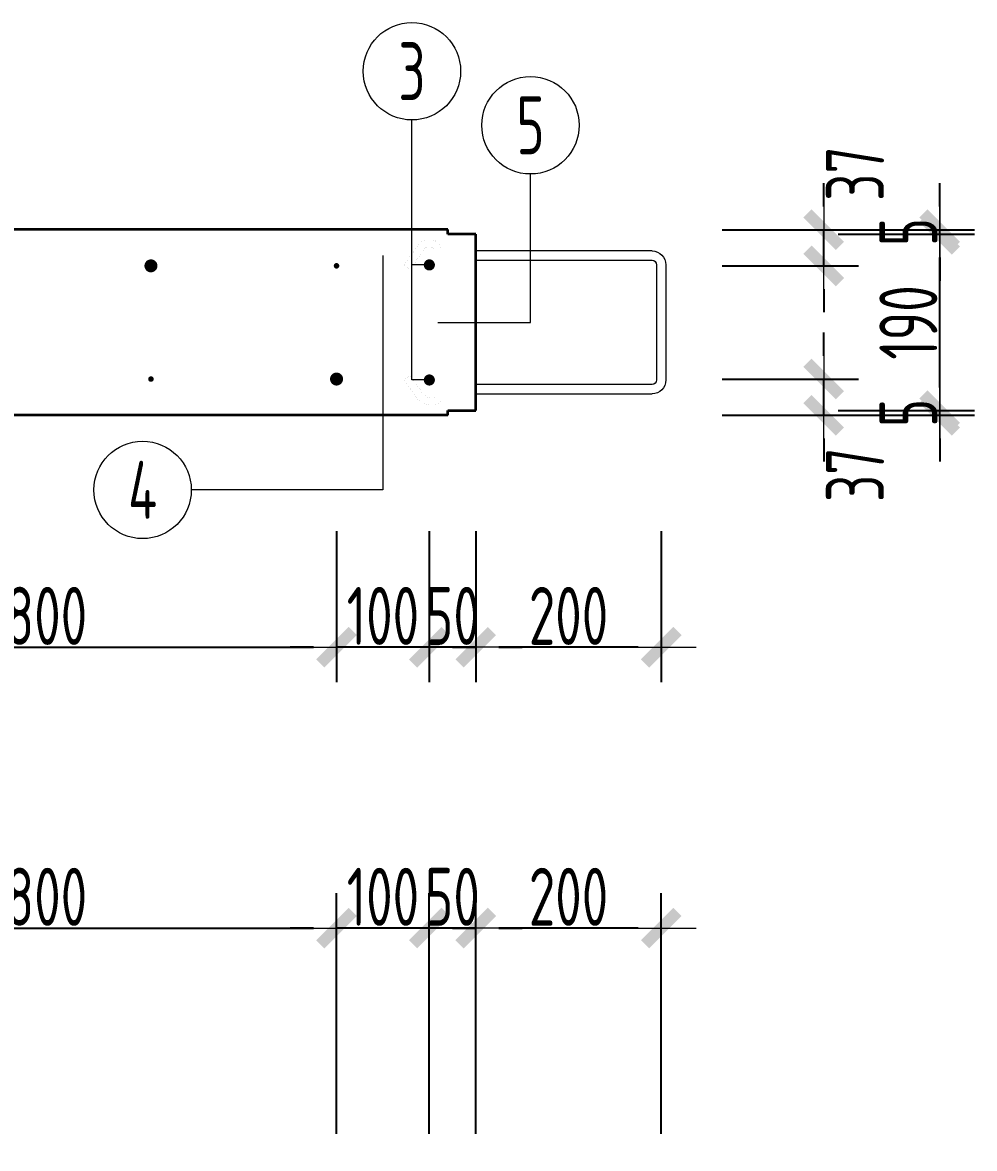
# Model space of a CAD drawing. Extents: x -85320 to 1679916, y -1321939 to 627.
# Drawn here: x 1040462 to 1044565, y -1086529 to -1081675 of the extents above; entities that cross this region are included whole.
import ezdxf
from ezdxf.enums import TextEntityAlignment as Align

# ---------------------------------------------------------------- set-up
doc = ezdxf.new("R2010")
doc.units = 0
doc.header["$LTSCALE"] = 1000
for name, color, linetype, lineweight in [('直线', 7, 'Continuous', 18), ('预制墙墙身水平筋', 130, 'Continuous', 18), ('预制墙墙身纵向受力筋', 1, 'Continuous', 18), ('预制墙墙身纵向非受力筋', 94, 'Continuous', 18), ('预制墙墙身附加筋', 94, 'Continuous', 18), ('预制墙拉筋', 130, 'Continuous', 18), ('预制墙详图标注', 3, 'Continuous', 18), ('预制墙详图轮廓', 3, 'Continuous', 35)]:
    doc.layers.add(name, color=color, linetype=linetype, lineweight=lineweight)
doc.styles.add('样式 1', font='yjkeng.shx', dxfattribs={"width": 0.7, "bigfont": 'yjkchn.shx'})
doc.dimstyles.new('盈建科结构', dxfattribs={"dimscale": 100, "dimtxt": 2.5, "dimasz": 1, "dimexe": 1.5, "dimexo": 0.625, "dimgap": 0.1, "dimtad": 1, "dimdec": 0, "dimrnd": 1, "dimzin": 0, "dimdsep": 46, "dimtxsty": '样式 1', "dimblk": '_yjkbk', "dimblk1": 'ARCHTICK', "dimblk2": 'ARCHTICK', "dimcen": 0.09, "dimadec": 0, "dimazin": 0, "dimtfac": 1, "dimtdec": 4, "dimtix": 1, "dimtmove": 2, "dimatfit": 3, "dimfxl": 1, "dimtolj": 1, "dimtzin": 0, "dimarcsym": 0})

# ---------------------------------------------------------------- blocks, each defined once
blk = doc.blocks.new('_yjkbk')
blk.add_line((-1, 0), (1.5, 0))
blk.add_lwpolyline([(-0.7, -0.7, 0.5, 0.5, 0), (0.7, 0.7, 0.5, 0.5, 0)], format="xyseb")
blk = doc.blocks.new('*D3304')
at = {"layer": 'Defpoints', "color": 0, "transparency": 16777216}
for p in [(1042415.3, -1085579.2), (1042415.3, -1086529.2), (1043215.3, -1086529.2)]:
    blk.add_point(p, dxfattribs=at)
at = {"layer": '预制墙详图标注', "color": 0, "lineweight": -2, "transparency": 16777216}
for p, q in [((1042415.3, -1086466.7), (1042415.3, -1085429.2)), ((1043215.3, -1086466.7), (1043215.3, -1085429.2)), ((1043115.3, -1085579.2), (1042515.3, -1085579.2))]:
    blk.add_line(p, q, dxfattribs=at)
at = {"layer": '预制墙详图标注', "color": 0, "lineweight": -2, "transparency": 16777216, "xscale": 100, "yscale": 100, "zscale": 100, "rotation": 180}
blk.add_blockref('_yjkbk', (1042415.3, -1085579.2), dxfattribs=at)
at = {"layer": '预制墙详图标注', "color": 0, "lineweight": -2, "transparency": 16777216, "xscale": 100, "yscale": 100, "zscale": 100}
blk.add_blockref('_yjkbk', (1043215.3, -1085579.2), dxfattribs=at)
at = {"layer": '预制墙详图标注', "color": 0, "transparency": 16777216, "insert": (1042815.3, -1085569.2), "char_height": 250, "attachment_point": 8, "style": '样式 1'}
blk.add_mtext('\\A1;200', dxfattribs=at)
blk = doc.blocks.new('_ArchTick')
at = {"color": 0, "linetype": 'ByBlock', "const_width": 0.4}
blk.add_lwpolyline([(-0.5, -0.5), (0.5, 0.5)], dxfattribs=at)
blk = doc.blocks.new('*D3305')
at = {"layer": 'Defpoints', "color": 0, "transparency": 16777216}
for p in [(1042215.3, -1085579.2), (1042215.3, -1086529.2), (1042415.3, -1086529.2)]:
    blk.add_point(p, dxfattribs=at)
at = {"layer": '预制墙详图标注', "color": 0, "lineweight": -2, "transparency": 16777216}
for p, q in [((1042215.3, -1086466.7), (1042215.3, -1085429.2)), ((1042415.3, -1086466.7), (1042415.3, -1085429.2)), ((1042115.3, -1085579.2), (1042015.3, -1085579.2)), ((1042415.3, -1085579.2), (1042215.3, -1085579.2)), ((1042515.3, -1085579.2), (1042615.3, -1085579.2))]:
    blk.add_line(p, q, dxfattribs=at)
at = {"layer": '预制墙详图标注', "color": 0, "lineweight": -2, "transparency": 16777216, "xscale": 100, "yscale": 100, "zscale": 100}
blk.add_blockref('_yjkbk', (1042215.3, -1085579.2), dxfattribs=at)
at = {"layer": '预制墙详图标注', "color": 0, "lineweight": -2, "transparency": 16777216, "xscale": 100, "yscale": 100, "zscale": 100, "rotation": 180}
blk.add_blockref('_yjkbk', (1042415.3, -1085579.2), dxfattribs=at)
at = {"layer": '预制墙详图标注', "color": 0, "transparency": 16777216, "insert": (1042315.3, -1085569.2), "char_height": 250, "attachment_point": 8, "style": '样式 1'}
blk.add_mtext('\\A1;50', dxfattribs=at)
blk = doc.blocks.new('*D3306')
at = {"layer": 'Defpoints', "color": 0, "transparency": 16777216}
for p in [(1041815.3, -1085579.2), (1041815.3, -1086529.2), (1042215.3, -1086529.2)]:
    blk.add_point(p, dxfattribs=at)
at = {"layer": '预制墙详图标注', "color": 0, "lineweight": -2, "transparency": 16777216}
for p, q in [((1041815.3, -1086466.7), (1041815.3, -1085429.2)), ((1042215.3, -1086466.7), (1042215.3, -1085429.2)), ((1041715.3, -1085579.2), (1041615.3, -1085579.2)), ((1042215.3, -1085579.2), (1041815.3, -1085579.2)), ((1042315.3, -1085579.2), (1042415.3, -1085579.2))]:
    blk.add_line(p, q, dxfattribs=at)
at = {"layer": '预制墙详图标注', "color": 0, "lineweight": -2, "transparency": 16777216, "xscale": 100, "yscale": 100, "zscale": 100}
blk.add_blockref('_yjkbk', (1041815.3, -1085579.2), dxfattribs=at)
at = {"layer": '预制墙详图标注', "color": 0, "lineweight": -2, "transparency": 16777216, "xscale": 100, "yscale": 100, "zscale": 100, "rotation": 180}
blk.add_blockref('_yjkbk', (1042215.3, -1085579.2), dxfattribs=at)
at = {"layer": '预制墙详图标注', "color": 0, "transparency": 16777216, "insert": (1042015.3, -1085569.2), "char_height": 250, "attachment_point": 8, "style": '样式 1'}
blk.add_mtext('\\A1;100', dxfattribs=at)
blk = doc.blocks.new('*D3307')
at = {"layer": 'Defpoints', "color": 0, "transparency": 16777216}
for p in [(1041815.3, -1085579.2), (1038615.3, -1086529.2), (1041815.3, -1086529.2)]:
    blk.add_point(p, dxfattribs=at)
at = {"layer": '预制墙详图标注', "color": 0, "lineweight": -2, "transparency": 16777216}
for p, q in [((1038615.3, -1086466.7), (1038615.3, -1085429.2)), ((1041815.3, -1086466.7), (1041815.3, -1085429.2)), ((1038715.3, -1085579.2), (1041715.3, -1085579.2))]:
    blk.add_line(p, q, dxfattribs=at)
at = {"layer": '预制墙详图标注', "color": 0, "lineweight": -2, "transparency": 16777216, "xscale": 100, "yscale": 100, "zscale": 100, "rotation": 180}
blk.add_blockref('_yjkbk', (1038615.3, -1085579.2), dxfattribs=at)
at = {"layer": '预制墙详图标注', "color": 0, "lineweight": -2, "transparency": 16777216, "xscale": 100, "yscale": 100, "zscale": 100}
blk.add_blockref('_yjkbk', (1041815.3, -1085579.2), dxfattribs=at)
at = {"layer": '预制墙详图标注', "color": 0, "transparency": 16777216, "insert": (1040215.3, -1085569.2), "char_height": 250, "attachment_point": 8, "style": '样式 1'}
blk.add_mtext('\\A1;4×200=800', dxfattribs=at)
blk = doc.blocks.new('*D3317')
at = {"layer": 'Defpoints', "color": 0, "transparency": 16777216}
for p in [(1042415.3, -1083868.2), (1043215.3, -1083868.2), (1042415.3, -1084368.2)]:
    blk.add_point(p, dxfattribs=at)
at = {"layer": '预制墙详图标注', "color": 0, "lineweight": -2, "transparency": 16777216}
for p, q in [((1042415.3, -1083868.2), (1042415.3, -1084518.2)), ((1043215.3, -1083868.2), (1043215.3, -1084518.2)), ((1043115.3, -1084368.2), (1042515.3, -1084368.2))]:
    blk.add_line(p, q, dxfattribs=at)
at = {"layer": '预制墙详图标注', "color": 0, "lineweight": -2, "transparency": 16777216, "xscale": 100, "yscale": 100, "zscale": 100, "rotation": 180}
blk.add_blockref('_yjkbk', (1042415.3, -1084368.2), dxfattribs=at)
at = {"layer": '预制墙详图标注', "color": 0, "lineweight": -2, "transparency": 16777216, "xscale": 100, "yscale": 100, "zscale": 100}
blk.add_blockref('_yjkbk', (1043215.3, -1084368.2), dxfattribs=at)
at = {"layer": '预制墙详图标注', "color": 0, "transparency": 16777216, "insert": (1042815.3, -1084358.2), "char_height": 250, "attachment_point": 8, "style": '样式 1'}
blk.add_mtext('\\A1;200', dxfattribs=at)
blk = doc.blocks.new('*D3318')
at = {"layer": 'Defpoints', "color": 0, "transparency": 16777216}
for p in [(1042215.3, -1083868.2), (1042415.3, -1083868.2), (1042215.3, -1084368.2)]:
    blk.add_point(p, dxfattribs=at)
at = {"layer": '预制墙详图标注', "color": 0, "lineweight": -2, "transparency": 16777216}
for p, q in [((1042215.3, -1083868.2), (1042215.3, -1084518.2)), ((1042415.3, -1083868.2), (1042415.3, -1084518.2)), ((1042115.3, -1084368.2), (1042015.3, -1084368.2)), ((1042415.3, -1084368.2), (1042215.3, -1084368.2)), ((1042515.3, -1084368.2), (1042615.3, -1084368.2))]:
    blk.add_line(p, q, dxfattribs=at)
at = {"layer": '预制墙详图标注', "color": 0, "lineweight": -2, "transparency": 16777216, "xscale": 100, "yscale": 100, "zscale": 100}
blk.add_blockref('_yjkbk', (1042215.3, -1084368.2), dxfattribs=at)
at = {"layer": '预制墙详图标注', "color": 0, "lineweight": -2, "transparency": 16777216, "xscale": 100, "yscale": 100, "zscale": 100, "rotation": 180}
blk.add_blockref('_yjkbk', (1042415.3, -1084368.2), dxfattribs=at)
at = {"layer": '预制墙详图标注', "color": 0, "transparency": 16777216, "insert": (1042315.3, -1084358.2), "char_height": 250, "attachment_point": 8, "style": '样式 1'}
blk.add_mtext('\\A1;50', dxfattribs=at)
blk = doc.blocks.new('*D3319')
at = {"layer": 'Defpoints', "color": 0, "transparency": 16777216}
for p in [(1041815.3, -1083868.2), (1042215.3, -1083868.2), (1041815.3, -1084368.2)]:
    blk.add_point(p, dxfattribs=at)
at = {"layer": '预制墙详图标注', "color": 0, "lineweight": -2, "transparency": 16777216}
for p, q in [((1041815.3, -1083868.2), (1041815.3, -1084518.2)), ((1042215.3, -1083868.2), (1042215.3, -1084518.2)), ((1041715.3, -1084368.2), (1041615.3, -1084368.2)), ((1042215.3, -1084368.2), (1041815.3, -1084368.2)), ((1042315.3, -1084368.2), (1042415.3, -1084368.2))]:
    blk.add_line(p, q, dxfattribs=at)
at = {"layer": '预制墙详图标注', "color": 0, "lineweight": -2, "transparency": 16777216, "xscale": 100, "yscale": 100, "zscale": 100}
blk.add_blockref('_yjkbk', (1041815.3, -1084368.2), dxfattribs=at)
at = {"layer": '预制墙详图标注', "color": 0, "lineweight": -2, "transparency": 16777216, "xscale": 100, "yscale": 100, "zscale": 100, "rotation": 180}
blk.add_blockref('_yjkbk', (1042215.3, -1084368.2), dxfattribs=at)
at = {"layer": '预制墙详图标注', "color": 0, "transparency": 16777216, "insert": (1042015.3, -1084358.2), "char_height": 250, "attachment_point": 8, "style": '样式 1'}
blk.add_mtext('\\A1;100', dxfattribs=at)
blk = doc.blocks.new('*D3320')
at = {"layer": 'Defpoints', "color": 0, "transparency": 16777216}
for p in [(1038615.3, -1083868.2), (1041815.3, -1083868.2), (1041815.3, -1084368.2)]:
    blk.add_point(p, dxfattribs=at)
at = {"layer": '预制墙详图标注', "color": 0, "lineweight": -2, "transparency": 16777216}
for p, q in [((1038615.3, -1083930.7), (1038615.3, -1084518.2)), ((1041815.3, -1083930.7), (1041815.3, -1084518.2)), ((1038715.3, -1084368.2), (1041715.3, -1084368.2))]:
    blk.add_line(p, q, dxfattribs=at)
at = {"layer": '预制墙详图标注', "color": 0, "lineweight": -2, "transparency": 16777216, "xscale": 100, "yscale": 100, "zscale": 100, "rotation": 180}
blk.add_blockref('_yjkbk', (1038615.3, -1084368.2), dxfattribs=at)
at = {"layer": '预制墙详图标注', "color": 0, "lineweight": -2, "transparency": 16777216, "xscale": 100, "yscale": 100, "zscale": 100}
blk.add_blockref('_yjkbk', (1041815.3, -1084368.2), dxfattribs=at)
at = {"layer": '预制墙详图标注', "color": 0, "transparency": 16777216, "insert": (1040215.3, -1084358.2), "char_height": 250, "attachment_point": 8, "style": '样式 1'}
blk.add_mtext('\\A1;4×200=800', dxfattribs=at)
blk = doc.blocks.new('闭口左')
at = {"layer": '预制墙墙身水平筋', "lineweight": 18}
for p, q in [((1032954.4, -832442.8), (1033714.4, -832442.8)), ((1032954.4, -832442.8), (1033714.4, -832442.8)), ((1032954.4, -832442.8), (1033714.4, -832442.8)), ((1032954.4, -832442.8), (1033714.4, -832442.8)), ((1032954.4, -832442.8), (1033714.4, -832442.8)), ((1032954.4, -832442.8), (1033714.4, -832442.8)), ((1032954.4, -832442.8), (1033714.4, -832442.8)), ((1032954.4, -832442.8), (1033714.4, -832442.8)), ((1032954.4, -832442.8), (1033714.4, -832442.8)), ((1032954.4, -832442.8), (1033714.4, -832442.8)), ((1032954.4, -832442.8), (1033714.4, -832442.8)), ((1032954.4, -832442.8), (1033714.4, -832442.8)), ((1032954.4, -832442.8), (1033714.4, -832442.8)), ((1032954.4, -832442.8), (1033714.4, -832442.8)), ((1032954.4, -832442.8), (1033714.4, -832442.8)), ((1033714.4, -832482.8), (1032954.4, -832482.8)), ((1033714.4, -832482.8), (1032954.4, -832482.8)), ((1033714.4, -832482.8), (1032954.4, -832482.8)), ((1033714.4, -832482.8), (1032954.4, -832482.8)), ((1033714.4, -832482.8), (1032954.4, -832482.8)), ((1033714.4, -832482.8), (1032954.4, -832482.8)), ((1033714.4, -832482.8), (1032954.4, -832482.8)), ((1033714.4, -832482.8), (1032954.4, -832482.8)), ((1033714.4, -832482.8), (1032954.4, -832482.8)), ((1033714.4, -832482.8), (1032954.4, -832482.8)), ((1033714.4, -832482.8), (1032954.4, -832482.8)), ((1033714.4, -832482.8), (1032954.4, -832482.8)), ((1033714.4, -832482.8), (1032954.4, -832482.8)), ((1033714.4, -832482.8), (1032954.4, -832482.8)), ((1033714.4, -832482.8), (1032954.4, -832482.8)), ((1032954.4, -833018.8), (1033714.4, -833018.8)), ((1033714.4, -833058.8), (1032954.4, -833058.8))]:
    blk.add_line(p, q, dxfattribs=at)
at = {"layer": '预制墙墙身水平筋', "color": 4}
for p, q in [((1032894.4, -832502.8), (1032894.4, -832998.8)), ((1032934.4, -832502.8), (1032934.4, -832998.8))]:
    blk.add_line(p, q, dxfattribs=at)
at = {"layer": '预制墙墙身水平筋', "lineweight": 18}
for centre, radius, start, end in [((1032954.4, -832502.8), 60, 90, 180), ((1032954.4, -832502.8), 60, 90, 180), ((1032954.4, -832502.8), 60, 90, 180), ((1032954.4, -832502.8), 60, 90, 180), ((1032954.4, -832502.8), 60, 90, 180), ((1032954.4, -832502.8), 60, 90, 180), ((1032954.4, -832502.8), 60, 90, 180), ((1032954.4, -832502.8), 60, 90, 180), ((1032954.4, -832502.8), 60, 90, 180), ((1032954.4, -832502.8), 60, 90, 180), ((1032954.4, -832502.8), 60, 90, 180), ((1032954.4, -832502.8), 60, 90, 180), ((1032954.4, -832502.8), 60, 90, 180), ((1032954.4, -832502.8), 60, 90, 180), ((1032954.4, -832502.8), 20, 90, 180), ((1032954.4, -832502.8), 20, 90, 180), ((1032954.4, -832502.8), 20, 90, 180), ((1032954.4, -832502.8), 20, 90, 180), ((1032954.4, -832502.8), 20, 90, 180), ((1032954.4, -832502.8), 20, 90, 180), ((1032954.4, -832502.8), 20, 90, 180), ((1032954.4, -832502.8), 20, 90, 180), ((1032954.4, -832502.8), 20, 90, 180), ((1032954.4, -832502.8), 20, 90, 180), ((1032954.4, -832502.8), 20, 90, 180), ((1032954.4, -832502.8), 20, 90, 180), ((1032954.4, -832502.8), 20, 90, 180), ((1032954.4, -832502.8), 20, 90, 180), ((1032954.4, -832998.8), 60, 180, 270), ((1032954.4, -832998.8), 20, 180, 270)]:
    blk.add_arc(centre, radius, start, end, dxfattribs=at)
blk = doc.blocks.new('*D3372')
at = {"layer": 'Defpoints', "color": 0, "transparency": 16777216}
for p in [(1043415.3, -1083212.2), (1043915.3, -1083212.2), (1043415.3, -1083368.2)]:
    blk.add_point(p, dxfattribs=at)
at = {"layer": '预制墙详图标注', "color": 0, "lineweight": -2, "transparency": 16777216}
for p, q in [((1043915.3, -1083112.2), (1043915.3, -1083012.2)), ((1043477.8, -1083212.2), (1044065.3, -1083212.2)), ((1043915.3, -1083368.2), (1043915.3, -1083212.2)), ((1043477.8, -1083368.2), (1044065.3, -1083368.2)), ((1043915.3, -1083468.2), (1043915.3, -1083568.2))]:
    blk.add_line(p, q, dxfattribs=at)
at = {"layer": '预制墙详图标注', "color": 0, "lineweight": -2, "transparency": 16777216, "xscale": 100, "yscale": 100, "zscale": 100}
for p, rotation in [((1043915.3, -1083212.2), 270), ((1043915.3, -1083368.2), 90)]:
    blk.add_blockref('_yjkbk', p, dxfattribs=dict(at, rotation=rotation))
at = {"layer": '预制墙详图标注', "color": 0, "transparency": 16777216, "insert": (1044175.3, -1083624.7), "char_height": 250, "attachment_point": 8, "rotation": 90, "style": '样式 1'}
blk.add_mtext('\\A1;37', dxfattribs=at)
blk = doc.blocks.new('*D3373')
at = {"layer": 'Defpoints', "color": 0, "transparency": 16777216}
for p in [(1043415.3, -1082568.2), (1043915.3, -1082568.2), (1043415.3, -1082724.2)]:
    blk.add_point(p, dxfattribs=at)
at = {"layer": '预制墙详图标注', "color": 0, "lineweight": -2, "transparency": 16777216}
for p, q in [((1043915.3, -1082468.2), (1043915.3, -1082368.2)), ((1043477.8, -1082568.2), (1044065.3, -1082568.2)), ((1043915.3, -1082724.2), (1043915.3, -1082568.2)), ((1043477.8, -1082724.2), (1044065.3, -1082724.2)), ((1043915.3, -1082824.2), (1043915.3, -1082924.2))]:
    blk.add_line(p, q, dxfattribs=at)
at = {"layer": '预制墙详图标注', "color": 0, "lineweight": -2, "transparency": 16777216, "xscale": 100, "yscale": 100, "zscale": 100}
for p, rotation in [((1043915.3, -1082568.2), 270), ((1043915.3, -1082724.2), 90)]:
    blk.add_blockref('_yjkbk', p, dxfattribs=dict(at, rotation=rotation))
at = {"layer": '预制墙详图标注', "color": 0, "transparency": 16777216, "insert": (1044175.3, -1082326.6), "char_height": 250, "attachment_point": 8, "rotation": 90, "style": '样式 1'}
blk.add_mtext('\\A1;37', dxfattribs=at)
blk = doc.blocks.new('*D3374')
at = {"layer": 'Defpoints', "color": 0, "transparency": 16777216}
for p in [(1043915.3, -1082588.2), (1044415.3, -1082588.2), (1043915.3, -1083348.2)]:
    blk.add_point(p, dxfattribs=at)
at = {"layer": '预制墙详图标注', "color": 0, "lineweight": -2, "transparency": 16777216}
for p, q in [((1043977.8, -1082588.2), (1044565.3, -1082588.2)), ((1044415.3, -1083248.2), (1044415.3, -1082688.2)), ((1043977.8, -1083348.2), (1044565.3, -1083348.2))]:
    blk.add_line(p, q, dxfattribs=at)
at = {"layer": '预制墙详图标注', "color": 0, "lineweight": -2, "transparency": 16777216, "xscale": 100, "yscale": 100, "zscale": 100}
for p, rotation in [((1044415.3, -1082588.2), 90), ((1044415.3, -1083348.2), 270)]:
    blk.add_blockref('_yjkbk', p, dxfattribs=dict(at, rotation=rotation))
at = {"layer": '预制墙详图标注', "color": 0, "transparency": 16777216, "insert": (1044405.3, -1082968.2), "char_height": 250, "attachment_point": 8, "rotation": 90, "style": '样式 1'}
blk.add_mtext('\\A1;190', dxfattribs=at)
blk = doc.blocks.new('*D3375')
at = {"layer": 'Defpoints', "color": 0, "transparency": 16777216}
for p in [(1043915.3, -1082568.2), (1044415.3, -1082568.2), (1043915.3, -1082588.2)]:
    blk.add_point(p, dxfattribs=at)
at = {"layer": '预制墙详图标注', "color": 0, "lineweight": -2, "transparency": 16777216}
for p, q in [((1044415.3, -1082468.2), (1044415.3, -1082368.2)), ((1043977.8, -1082568.2), (1044565.3, -1082568.2)), ((1044415.3, -1082588.2), (1044415.3, -1082568.2)), ((1043977.8, -1082588.2), (1044565.3, -1082588.2)), ((1044415.3, -1082688.2), (1044415.3, -1082788.2))]:
    blk.add_line(p, q, dxfattribs=at)
at = {"layer": '预制墙详图标注', "color": 0, "lineweight": -2, "transparency": 16777216, "xscale": 100, "yscale": 100, "zscale": 100}
for p, rotation in [((1044415.3, -1082588.2), 90), ((1044415.3, -1082568.2), 270)]:
    blk.add_blockref('_yjkbk', p, dxfattribs=dict(at, rotation=rotation))
at = {"layer": '预制墙详图标注', "color": 0, "transparency": 16777216, "insert": (1044405.3, -1082578.2), "char_height": 250, "attachment_point": 8, "rotation": 90, "style": '样式 1'}
blk.add_mtext('\\A1;5', dxfattribs=at)
blk = doc.blocks.new('*D3376')
at = {"layer": 'Defpoints', "color": 0, "transparency": 16777216}
for p in [(1043915.3, -1083348.2), (1044415.3, -1083348.2), (1043915.3, -1083368.2)]:
    blk.add_point(p, dxfattribs=at)
at = {"layer": '预制墙详图标注', "color": 0, "lineweight": -2, "transparency": 16777216}
for p, q in [((1044415.3, -1083248.2), (1044415.3, -1083148.2)), ((1043977.8, -1083348.2), (1044565.3, -1083348.2)), ((1044415.3, -1083368.2), (1044415.3, -1083348.2)), ((1043977.8, -1083368.2), (1044565.3, -1083368.2)), ((1044415.3, -1083468.2), (1044415.3, -1083568.2))]:
    blk.add_line(p, q, dxfattribs=at)
at = {"layer": '预制墙详图标注', "color": 0, "lineweight": -2, "transparency": 16777216, "xscale": 100, "yscale": 100, "zscale": 100}
for p, rotation in [((1044415.3, -1083368.2), 90), ((1044415.3, -1083348.2), 270)]:
    blk.add_blockref('_yjkbk', p, dxfattribs=dict(at, rotation=rotation))
at = {"layer": '预制墙详图标注', "color": 0, "transparency": 16777216, "insert": (1044405.3, -1083358.2), "char_height": 250, "attachment_point": 8, "rotation": 90, "style": '样式 1'}
blk.add_mtext('\\A1;5', dxfattribs=at)

msp = doc.modelspace()

# ---------------------------------------------------------------- linework, layer by layer
at = {"layer": '直线', "lineweight": 18}
for p, q in [((1042215.312, -1082720.161), (1042140.312, -1082720.161)), ((1042015.312, -1083256.161), (1042015.312, -1083690.161))]:
    msp.add_line(p, q, dxfattribs=at)
for points in [[(1042215.312, -1083216.161), (1042140.312, -1083216.161), (1042140.312, -1082095.161)], [(1042251.312, -1082968.161), (1042651.312, -1082968.161), (1042651.312, -1082328.161)], [(1042015.312, -1082680.161), (1042015.312, -1083690.161), (1041189.312, -1083690.161)]]:
    msp.add_lwpolyline(points, dxfattribs=at)
for centre in [(1042140.312, -1081885.161), (1042651.312, -1082118.161), (1040979.312, -1083690.161)]:
    msp.add_circle(centre, 210, dxfattribs=at)
at = {"layer": '预制墙墙身水平筋', "lineweight": 18, "const_width": 0.18}
for points in [[(1042415.312, -1082660.161), (1038415.312, -1082660.161)], [(1042415.312, -1082660.161), (1038415.312, -1082660.161)], [(1042415.312, -1082660.161), (1038415.312, -1082660.161)], [(1042415.312, -1082660.161), (1038415.312, -1082660.161)], [(1042415.312, -1082660.161), (1038415.312, -1082660.161)], [(1042415.312, -1082660.161), (1038415.312, -1082660.161)], [(1042415.312, -1082660.161), (1038415.312, -1082660.161)], [(1042415.312, -1082660.161), (1038415.312, -1082660.161)], [(1042415.312, -1082660.161), (1038415.312, -1082660.161)], [(1042415.312, -1082660.161), (1038415.312, -1082660.161)], [(1042415.312, -1082660.161), (1038415.312, -1082660.161)], [(1042415.312, -1082660.161), (1038415.312, -1082660.161)], [(1042415.312, -1082660.161), (1038415.312, -1082660.161)], [(1042415.312, -1082660.161), (1038415.312, -1082660.161)], [(1042415.312, -1082660.161), (1038415.312, -1082660.161)], [(1038415.312, -1082700.161), (1042415.312, -1082700.161)], [(1038415.312, -1082700.161), (1042415.312, -1082700.161)], [(1038415.312, -1082700.161), (1042415.312, -1082700.161)], [(1038415.312, -1082700.161), (1042415.312, -1082700.161)], [(1038415.312, -1082700.161), (1042415.312, -1082700.161)], [(1038415.312, -1082700.161), (1042415.312, -1082700.161)], [(1038415.312, -1082700.161), (1042415.312, -1082700.161)], [(1038415.312, -1082700.161), (1042415.312, -1082700.161)], [(1038415.312, -1082700.161), (1042415.312, -1082700.161)], [(1038415.312, -1082700.161), (1042415.312, -1082700.161)], [(1038415.312, -1082700.161), (1042415.312, -1082700.161)], [(1038415.312, -1082700.161), (1042415.312, -1082700.161)], [(1038415.312, -1082700.161), (1042415.312, -1082700.161)], [(1038415.312, -1082700.161), (1042415.312, -1082700.161)], [(1038415.312, -1082700.161), (1042415.312, -1082700.161)], [(1042415.312, -1083236.161), (1038415.312, -1083236.161)], [(1042415.312, -1083236.161), (1038415.312, -1083236.161)], [(1042415.312, -1083236.161), (1038415.312, -1083236.161)], [(1042415.312, -1083236.161), (1038415.312, -1083236.161)], [(1042415.312, -1083236.161), (1038415.312, -1083236.161)], [(1042415.312, -1083236.161), (1038415.312, -1083236.161)], [(1042415.312, -1083236.161), (1038415.312, -1083236.161)], [(1042415.312, -1083236.161), (1038415.312, -1083236.161)], [(1042415.312, -1083236.161), (1038415.312, -1083236.161)], [(1042415.312, -1083236.161), (1038415.312, -1083236.161)], [(1042415.312, -1083236.161), (1038415.312, -1083236.161)], [(1042415.312, -1083236.161), (1038415.312, -1083236.161)], [(1042415.312, -1083236.161), (1038415.312, -1083236.161)], [(1042415.312, -1083236.161), (1038415.312, -1083236.161)], [(1042415.312, -1083236.161), (1038415.312, -1083236.161)], [(1038415.312, -1083276.161), (1042415.312, -1083276.161)], [(1038415.312, -1083276.161), (1042415.312, -1083276.161)], [(1038415.312, -1083276.161), (1042415.312, -1083276.161)], [(1038415.312, -1083276.161), (1042415.312, -1083276.161)], [(1038415.312, -1083276.161), (1042415.312, -1083276.161)], [(1038415.312, -1083276.161), (1042415.312, -1083276.161)], [(1038415.312, -1083276.161), (1042415.312, -1083276.161)], [(1038415.312, -1083276.161), (1042415.312, -1083276.161)], [(1038415.312, -1083276.161), (1042415.312, -1083276.161)], [(1038415.312, -1083276.161), (1042415.312, -1083276.161)], [(1038415.312, -1083276.161), (1042415.312, -1083276.161)], [(1038415.312, -1083276.161), (1042415.312, -1083276.161)], [(1038415.312, -1083276.161), (1042415.312, -1083276.161)], [(1038415.312, -1083276.161), (1042415.312, -1083276.161)], [(1038415.312, -1083276.161), (1042415.312, -1083276.161)]]:
    msp.add_lwpolyline(points, dxfattribs=at)
at = {"layer": '预制墙墙身纵向受力筋', "lineweight": 18, "const_width": 28}
for points in [[(1041001.312, -1082724.161, -1), (1041029.312, -1082724.161, -1)], [(1041801.312, -1083212.161, -1), (1041829.312, -1083212.161, -1)]]:
    msp.add_lwpolyline(points, format="xyb", close=True, dxfattribs=at)
at = {"layer": '预制墙墙身纵向非受力筋', "lineweight": 18, "const_width": 12}
for points in [[(1041809.312, -1082724.161, -1), (1041821.312, -1082724.161, -1)], [(1041009.312, -1083212.161, -1), (1041021.312, -1083212.161, -1)]]:
    msp.add_lwpolyline(points, format="xyb", close=True, dxfattribs=at)
at = {"layer": '预制墙墙身附加筋', "lineweight": 18, "const_width": 24}
for points in [[(1042203.312, -1082720.161, -1), (1042227.312, -1082720.161, -1)], [(1042203.312, -1083216.161, -1), (1042227.312, -1083216.161, -1)]]:
    msp.add_lwpolyline(points, format="xyb", close=True, dxfattribs=at)
at = {"layer": '预制墙拉筋', "lineweight": 18, "const_width": 0.18}
msp.add_lwpolyline([(1042105.817, -1083214.999), (1042160.931, -1083292.911, 0.24342753), (1042221.314, -1083324.161), (1042236.313, -1083324.161, 0.41421357), (1042267.312, -1083293.162), (1042267.312, -1082658.158, 0.41421357), (1042221.314, -1082612.161), (1042206.315, -1082612.161, 0.24342753), (1042169.592, -1082631.166), (1042105.817, -1082721.323), (1042131.942, -1082739.803), (1042195.717, -1082649.646, -0.24342753), (1042206.315, -1082644.161), (1042221.314, -1082644.161, -0.41421357), (1042235.312, -1082658.158), (1042235.312, -1083293.162), (1042237.314, -1083293.162, -0.41421357), (1042236.313, -1083294.163), (1042236.313, -1083292.161), (1042221.314, -1083292.161, -0.24342753), (1042187.055, -1083274.431), (1042131.942, -1083196.519)], format="xyb", close=True, dxfattribs=at)
msp.add_lwpolyline([(1042105.817, -1083214.999), (1042160.931, -1083292.911, 0.24342753), (1042221.314, -1083324.161), (1042236.313, -1083324.161, 0.41421357), (1042267.312, -1083293.162), (1042267.312, -1082658.158, 0.41421357), (1042221.314, -1082612.161), (1042206.315, -1082612.161, 0.24342753), (1042169.592, -1082631.166), (1042105.817, -1082721.323), (1042131.942, -1082739.803), (1042195.717, -1082649.646, -0.24342753), (1042206.315, -1082644.161), (1042221.314, -1082644.161, -0.41421357), (1042235.312, -1082658.158), (1042235.312, -1083293.162), (1042237.314, -1083293.162, -0.41421357), (1042236.313, -1083294.163), (1042236.313, -1083292.161), (1042221.314, -1083292.161, -0.24342753), (1042187.055, -1083274.431), (1042131.942, -1083196.519)], format="xyb", close=True, dxfattribs=at)
msp.add_lwpolyline([(1042105.817, -1083214.999), (1042160.931, -1083292.911, 0.24342753), (1042221.314, -1083324.161), (1042236.313, -1083324.161, 0.41421357), (1042267.312, -1083293.162), (1042267.312, -1082658.158, 0.41421357), (1042221.314, -1082612.161), (1042206.315, -1082612.161, 0.24342753), (1042169.592, -1082631.166), (1042105.817, -1082721.323), (1042131.942, -1082739.803), (1042195.717, -1082649.646, -0.24342753), (1042206.315, -1082644.161), (1042221.314, -1082644.161, -0.41421357), (1042235.312, -1082658.158), (1042235.312, -1083293.162), (1042237.314, -1083293.162, -0.41421357), (1042236.313, -1083294.163), (1042236.313, -1083292.161), (1042221.314, -1083292.161, -0.24342753), (1042187.055, -1083274.431), (1042131.942, -1083196.519)], format="xyb", close=True, dxfattribs=at)
msp.add_lwpolyline([(1042105.817, -1083214.999), (1042160.931, -1083292.911, 0.24342753), (1042221.314, -1083324.161), (1042236.313, -1083324.161, 0.41421357), (1042267.312, -1083293.162), (1042267.312, -1082658.158, 0.41421357), (1042221.314, -1082612.161), (1042206.315, -1082612.161, 0.24342753), (1042169.592, -1082631.166), (1042105.817, -1082721.323), (1042131.942, -1082739.803), (1042195.717, -1082649.646, -0.24342753), (1042206.315, -1082644.161), (1042221.314, -1082644.161, -0.41421357), (1042235.312, -1082658.158), (1042235.312, -1083293.162), (1042237.314, -1083293.162, -0.41421357), (1042236.313, -1083294.163), (1042236.313, -1083292.161), (1042221.314, -1083292.161, -0.24342753), (1042187.055, -1083274.431), (1042131.942, -1083196.519)], format="xyb", close=True, dxfattribs=at)
msp.add_lwpolyline([(1042105.817, -1083214.999), (1042160.931, -1083292.911, 0.24342753), (1042221.314, -1083324.161), (1042236.313, -1083324.161, 0.41421357), (1042267.312, -1083293.162), (1042267.312, -1082658.158, 0.41421357), (1042221.314, -1082612.161), (1042206.315, -1082612.161, 0.24342753), (1042169.592, -1082631.166), (1042105.817, -1082721.323), (1042131.942, -1082739.803), (1042195.717, -1082649.646, -0.24342753), (1042206.315, -1082644.161), (1042221.314, -1082644.161, -0.41421357), (1042235.312, -1082658.158), (1042235.312, -1083293.162), (1042237.314, -1083293.162, -0.41421357), (1042236.313, -1083294.163), (1042236.313, -1083292.161), (1042221.314, -1083292.161, -0.24342753), (1042187.055, -1083274.431), (1042131.942, -1083196.519)], format="xyb", close=True, dxfattribs=at)
msp.add_lwpolyline([(1042105.817, -1083214.999), (1042160.931, -1083292.911, 0.24342753), (1042221.314, -1083324.161), (1042236.313, -1083324.161, 0.41421357), (1042267.312, -1083293.162), (1042267.312, -1082658.158, 0.41421357), (1042221.314, -1082612.161), (1042206.315, -1082612.161, 0.24342753), (1042169.592, -1082631.166), (1042105.817, -1082721.323), (1042131.942, -1082739.803), (1042195.717, -1082649.646, -0.24342753), (1042206.315, -1082644.161), (1042221.314, -1082644.161, -0.41421357), (1042235.312, -1082658.158), (1042235.312, -1083293.162), (1042237.314, -1083293.162, -0.41421357), (1042236.313, -1083294.163), (1042236.313, -1083292.161), (1042221.314, -1083292.161, -0.24342753), (1042187.055, -1083274.431), (1042131.942, -1083196.519)], format="xyb", close=True, dxfattribs=at)
msp.add_lwpolyline([(1042105.817, -1083214.999), (1042160.931, -1083292.911, 0.24342753), (1042221.314, -1083324.161), (1042236.313, -1083324.161, 0.41421357), (1042267.312, -1083293.162), (1042267.312, -1082658.158, 0.41421357), (1042221.314, -1082612.161), (1042206.315, -1082612.161, 0.24342753), (1042169.592, -1082631.166), (1042105.817, -1082721.323), (1042131.942, -1082739.803), (1042195.717, -1082649.646, -0.24342753), (1042206.315, -1082644.161), (1042221.314, -1082644.161, -0.41421357), (1042235.312, -1082658.158), (1042235.312, -1083293.162), (1042237.314, -1083293.162, -0.41421357), (1042236.313, -1083294.163), (1042236.313, -1083292.161), (1042221.314, -1083292.161, -0.24342753), (1042187.055, -1083274.431), (1042131.942, -1083196.519)], format="xyb", close=True, dxfattribs=at)
msp.add_lwpolyline([(1042105.817, -1083214.999), (1042160.931, -1083292.911, 0.24342753), (1042221.314, -1083324.161), (1042236.313, -1083324.161, 0.41421357), (1042267.312, -1083293.162), (1042267.312, -1082658.158, 0.41421357), (1042221.314, -1082612.161), (1042206.315, -1082612.161, 0.24342753), (1042169.592, -1082631.166), (1042105.817, -1082721.323), (1042131.942, -1082739.803), (1042195.717, -1082649.646, -0.24342753), (1042206.315, -1082644.161), (1042221.314, -1082644.161, -0.41421357), (1042235.312, -1082658.158), (1042235.312, -1083293.162), (1042237.314, -1083293.162, -0.41421357), (1042236.313, -1083294.163), (1042236.313, -1083292.161), (1042221.314, -1083292.161, -0.24342753), (1042187.055, -1083274.431), (1042131.942, -1083196.519)], format="xyb", close=True, dxfattribs=at)
msp.add_lwpolyline([(1042105.817, -1083214.999), (1042160.931, -1083292.911, 0.24342753), (1042221.314, -1083324.161), (1042236.313, -1083324.161, 0.41421357), (1042267.312, -1083293.162), (1042267.312, -1082658.158, 0.41421357), (1042221.314, -1082612.161), (1042206.315, -1082612.161, 0.24342753), (1042169.592, -1082631.166), (1042105.817, -1082721.323), (1042131.942, -1082739.803), (1042195.717, -1082649.646, -0.24342753), (1042206.315, -1082644.161), (1042221.314, -1082644.161, -0.41421357), (1042235.312, -1082658.158), (1042235.312, -1083293.162), (1042237.314, -1083293.162, -0.41421357), (1042236.313, -1083294.163), (1042236.313, -1083292.161), (1042221.314, -1083292.161, -0.24342753), (1042187.055, -1083274.431), (1042131.942, -1083196.519)], format="xyb", close=True, dxfattribs=at)
msp.add_lwpolyline([(1042105.817, -1083214.999), (1042160.931, -1083292.911, 0.24342753), (1042221.314, -1083324.161), (1042236.313, -1083324.161, 0.41421357), (1042267.312, -1083293.162), (1042267.312, -1082658.158, 0.41421357), (1042221.314, -1082612.161), (1042206.315, -1082612.161, 0.24342753), (1042169.592, -1082631.166), (1042105.817, -1082721.323), (1042131.942, -1082739.803), (1042195.717, -1082649.646, -0.24342753), (1042206.315, -1082644.161), (1042221.314, -1082644.161, -0.41421357), (1042235.312, -1082658.158), (1042235.312, -1083293.162), (1042237.314, -1083293.162, -0.41421357), (1042236.313, -1083294.163), (1042236.313, -1083292.161), (1042221.314, -1083292.161, -0.24342753), (1042187.055, -1083274.431), (1042131.942, -1083196.519)], format="xyb", close=True, dxfattribs=at)
msp.add_lwpolyline([(1042105.817, -1083214.999), (1042160.931, -1083292.911, 0.24342753), (1042221.314, -1083324.161), (1042236.313, -1083324.161, 0.41421357), (1042267.312, -1083293.162), (1042267.312, -1082658.158, 0.41421357), (1042221.314, -1082612.161), (1042206.315, -1082612.161, 0.24342753), (1042169.592, -1082631.166), (1042105.817, -1082721.323), (1042131.942, -1082739.803), (1042195.717, -1082649.646, -0.24342753), (1042206.315, -1082644.161), (1042221.314, -1082644.161, -0.41421357), (1042235.312, -1082658.158), (1042235.312, -1083293.162), (1042237.314, -1083293.162, -0.41421357), (1042236.313, -1083294.163), (1042236.313, -1083292.161), (1042221.314, -1083292.161, -0.24342753), (1042187.055, -1083274.431), (1042131.942, -1083196.519)], format="xyb", close=True, dxfattribs=at)
msp.add_lwpolyline([(1042105.817, -1083214.999), (1042160.931, -1083292.911, 0.24342753), (1042221.314, -1083324.161), (1042236.313, -1083324.161, 0.41421357), (1042267.312, -1083293.162), (1042267.312, -1082658.158, 0.41421357), (1042221.314, -1082612.161), (1042206.315, -1082612.161, 0.24342753), (1042169.592, -1082631.166), (1042105.817, -1082721.323), (1042131.942, -1082739.803), (1042195.717, -1082649.646, -0.24342753), (1042206.315, -1082644.161), (1042221.314, -1082644.161, -0.41421357), (1042235.312, -1082658.158), (1042235.312, -1083293.162), (1042237.314, -1083293.162, -0.41421357), (1042236.313, -1083294.163), (1042236.313, -1083292.161), (1042221.314, -1083292.161, -0.24342753), (1042187.055, -1083274.431), (1042131.942, -1083196.519)], format="xyb", close=True, dxfattribs=at)
msp.add_lwpolyline([(1042105.817, -1083214.999), (1042160.931, -1083292.911, 0.24342753), (1042221.314, -1083324.161), (1042236.313, -1083324.161, 0.41421357), (1042267.312, -1083293.162), (1042267.312, -1082658.158, 0.41421357), (1042221.314, -1082612.161), (1042206.315, -1082612.161, 0.24342753), (1042169.592, -1082631.166), (1042105.817, -1082721.323), (1042131.942, -1082739.803), (1042195.717, -1082649.646, -0.24342753), (1042206.315, -1082644.161), (1042221.314, -1082644.161, -0.41421357), (1042235.312, -1082658.158), (1042235.312, -1083293.162), (1042237.314, -1083293.162, -0.41421357), (1042236.313, -1083294.163), (1042236.313, -1083292.161), (1042221.314, -1083292.161, -0.24342753), (1042187.055, -1083274.431), (1042131.942, -1083196.519)], format="xyb", close=True, dxfattribs=at)
msp.add_lwpolyline([(1042105.817, -1083214.999), (1042160.931, -1083292.911, 0.24342753), (1042221.314, -1083324.161), (1042236.313, -1083324.161, 0.41421357), (1042267.312, -1083293.162), (1042267.312, -1082658.158, 0.41421357), (1042221.314, -1082612.161), (1042206.315, -1082612.161, 0.24342753), (1042169.592, -1082631.166), (1042105.817, -1082721.323), (1042131.942, -1082739.803), (1042195.717, -1082649.646, -0.24342753), (1042206.315, -1082644.161), (1042221.314, -1082644.161, -0.41421357), (1042235.312, -1082658.158), (1042235.312, -1083293.162), (1042237.314, -1083293.162, -0.41421357), (1042236.313, -1083294.163), (1042236.313, -1083292.161), (1042221.314, -1083292.161, -0.24342753), (1042187.055, -1083274.431), (1042131.942, -1083196.519)], format="xyb", close=True, dxfattribs=at)
msp.add_lwpolyline([(1042105.817, -1083214.999), (1042160.931, -1083292.911, 0.24342753), (1042221.314, -1083324.161), (1042236.313, -1083324.161, 0.41421357), (1042267.312, -1083293.162), (1042267.312, -1082658.158, 0.41421357), (1042221.314, -1082612.161), (1042206.315, -1082612.161, 0.24342753), (1042169.592, -1082631.166), (1042105.817, -1082721.323), (1042131.942, -1082739.803), (1042195.717, -1082649.646, -0.24342753), (1042206.315, -1082644.161), (1042221.314, -1082644.161, -0.41421357), (1042235.312, -1082658.158), (1042235.312, -1083293.162), (1042237.314, -1083293.162, -0.41421357), (1042236.313, -1083294.163), (1042236.313, -1083292.161), (1042221.314, -1083292.161, -0.24342753), (1042187.055, -1083274.431), (1042131.942, -1083196.519)], format="xyb", close=True, dxfattribs=at)
at = {"layer": '预制墙详图轮廓', "lineweight": 35}
for p, q in [((1042295.312, -1082568.161), (1038535.312, -1082568.161)), ((1042295.312, -1082588.161), (1042295.312, -1082568.161)), ((1042415.312, -1082588.161), (1042295.312, -1082588.161)), ((1042415.312, -1083348.161), (1042415.312, -1082588.161)), ((1042295.312, -1083368.161), (1042295.312, -1083348.161)), ((1042295.312, -1083348.161), (1042415.312, -1083348.161)), ((1042295.312, -1083368.161), (1038535.312, -1083368.161))]:
    msp.add_line(p, q, dxfattribs=at)

# ---------------------------------------------------------------- block references
at = {"layer": '预制墙墙身水平筋', "color": 4, "xscale": -1}
msp.add_blockref('闭口左', (2076129.683, -250217.313), dxfattribs=at)

# ---------------------------------------------------------------- texts
at = {"layer": '直线', "linetype": 'Continuous', "style": '样式 1', "width": 0.7}
for s, p in [('3', (1042140.312, -1081885.161)), ('5', (1042651.312, -1082118.161)), ('4', (1040979.312, -1083690.161))]:
    msp.add_text(s, height=250, dxfattribs=at).set_placement(p, align=Align.MIDDLE_CENTER)

# ---------------------------------------------------------------- dimensions: what is measured, and where the dimension line sits
at = {"layer": '预制墙详图标注'}
for base, p1, p2, picture, middle in [((1043915.312, -1082568.161), (1043415.312, -1082724.161), (1043415.312, -1082568.161), '*D3373', (1044050.312, -1082326.581)), ((1043915.312, -1083212.161), (1043415.312, -1083368.161), (1043415.312, -1083212.161), '*D3372', (1044050.312, -1083624.713))]:
    dim = msp.add_linear_dim(base=base, p1=p1, p2=p2, angle=90, text='37', dimstyle='盈建科结构', override={"dimlfac": 0.25, "dimrnd": 5}, dxfattribs=at)
    dim.commit()
    dim.dimension.update_dxf_attribs({"geometry": picture, "text_midpoint": middle, "dimtype": 161})
for p1, p2, distance, override, picture, middle in [((1043915.312, -1082588.161), (1043915.312, -1082568.161), -500, {"dimscale": 100, "dimtxt": 2.5, "dimasz": 1, "dimexe": 1.5, "dimexo": 0.625, "dimgap": 0.1, "dimtad": 1, "dimlfac": 0.25, "dimrnd": 5, "dimdle": 0, "dimtix": 1, "dimfxlon": 0}, '*D3375', (1044280.312, -1082578.161)), ((1043915.312, -1083348.161), (1043915.312, -1082588.161), -500, {"dimscale": 100, "dimtxt": 2.5, "dimasz": 1, "dimexe": 1.5, "dimexo": 0.625, "dimgap": 0.1, "dimtad": 1, "dimlfac": 0.25, "dimrnd": 5, "dimdle": 0, "dimtix": 1, "dimfxlon": 0}, '*D3374', (1044280.312, -1082968.161)), ((1043915.312, -1083368.161), (1043915.312, -1083348.161), -500, {"dimscale": 100, "dimtxt": 2.5, "dimasz": 1, "dimexe": 1.5, "dimexo": 0.625, "dimgap": 0.1, "dimtad": 1, "dimlfac": 0.25, "dimrnd": 5, "dimdle": 0, "dimtix": 1, "dimfxlon": 0}, '*D3376', (1044280.312, -1083358.161)), ((1042215.312, -1083868.161), (1041815.312, -1083868.161), 500, {"dimscale": 100, "dimtxt": 2.5, "dimasz": 1, "dimexe": 1.5, "dimexo": 0, "dimgap": 0.1, "dimtad": 1, "dimlfac": 0.25, "dimrnd": 5, "dimdle": 0, "dimfxlon": 0}, '*D3319', (1042015.312, -1084233.161)), ((1042415.312, -1083868.161), (1042215.312, -1083868.161), 500, {"dimscale": 100, "dimtxt": 2.5, "dimasz": 1, "dimexe": 1.5, "dimexo": 0, "dimgap": 0.1, "dimtad": 1, "dimlfac": 0.25, "dimrnd": 5, "dimdle": 0, "dimfxlon": 0}, '*D3318', (1042315.312, -1084233.161)), ((1043215.312, -1083868.161), (1042415.312, -1083868.161), 500, {"dimscale": 100, "dimtxt": 2.5, "dimasz": 1, "dimexe": 1.5, "dimexo": 0, "dimgap": 0.1, "dimtad": 1, "dimlfac": 0.25, "dimrnd": 5, "dimdle": 0, "dimfxlon": 0}, '*D3317', (1042815.312, -1084233.161)), ((1042215.312, -1086529.161), (1041815.312, -1086529.161), -950, {"dimscale": 100, "dimtxt": 2.5, "dimasz": 1, "dimexe": 1.5, "dimexo": 0.625, "dimgap": 0.1, "dimtad": 1, "dimlfac": 0.25, "dimrnd": 5, "dimdle": 0, "dimtix": 1, "dimfxlon": 0}, '*D3306', (1042015.312, -1085444.161)), ((1042415.312, -1086529.161), (1042215.312, -1086529.161), -950, {"dimscale": 100, "dimtxt": 2.5, "dimasz": 1, "dimexe": 1.5, "dimexo": 0.625, "dimgap": 0.1, "dimtad": 1, "dimlfac": 0.25, "dimrnd": 5, "dimdle": 0, "dimtix": 1, "dimfxlon": 0}, '*D3305', (1042315.312, -1085444.161)), ((1043215.312, -1086529.161), (1042415.312, -1086529.161), -950, {"dimscale": 100, "dimtxt": 2.5, "dimasz": 1, "dimexe": 1.5, "dimexo": 0.625, "dimgap": 0.1, "dimtad": 1, "dimlfac": 0.25, "dimrnd": 5, "dimdle": 0, "dimtix": 1, "dimfxlon": 0}, '*D3304', (1042815.312, -1085444.161))]:
    dim = msp.add_aligned_dim(p1=p1, p2=p2, distance=distance, dimstyle='盈建科结构', override=override, dxfattribs=at)
    dim.commit()
    dim.dimension.update_dxf_attribs({"geometry": picture, "text_midpoint": middle})
for p1, p2, distance, picture, middle in [((1038615.312, -1083868.161), (1041815.312, -1083868.161), -500, '*D3320', (1040215.312, -1084233.161)), ((1038615.312, -1086529.161), (1041815.312, -1086529.161), 950, '*D3307', (1040215.312, -1085444.161))]:
    dim = msp.add_aligned_dim(p1=p1, p2=p2, distance=distance, text='4×200=800', dimstyle='盈建科结构', override={"dimscale": 100, "dimtxt": 2.5, "dimasz": 1, "dimexe": 1.5, "dimexo": 0.625, "dimgap": 0.1, "dimtad": 1, "dimlfac": 0.25, "dimrnd": 5, "dimdle": 0, "dimtix": 1, "dimfxlon": 0}, dxfattribs=at)
    dim.commit()
    dim.dimension.update_dxf_attribs({"geometry": picture, "text_midpoint": middle})

doc.saveas('drawing.dxf')
